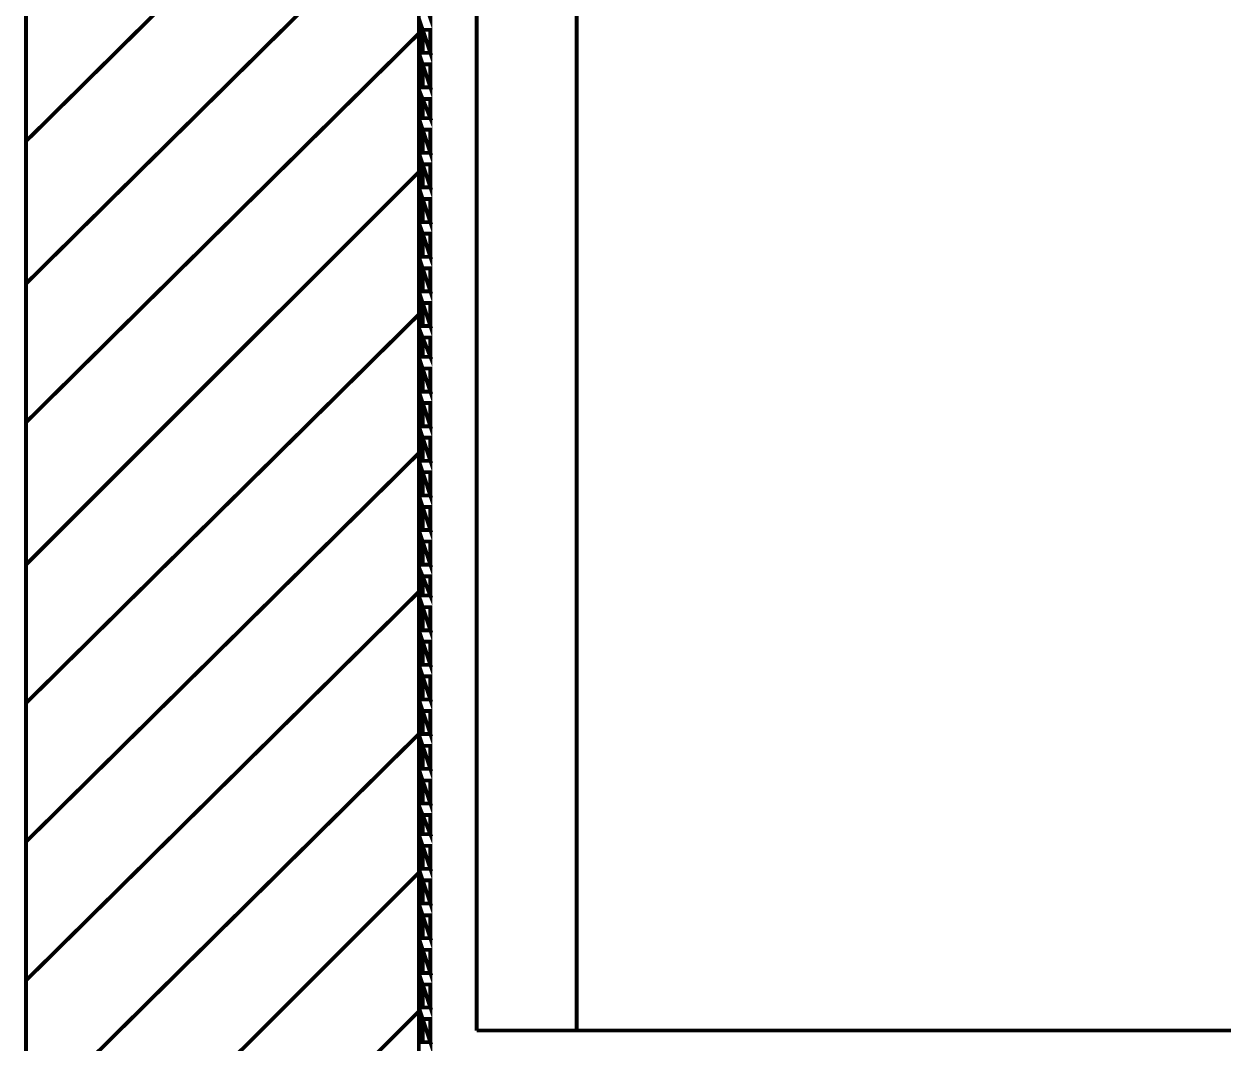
# Model space of a CAD drawing. Extents: x 219 to 1226, y 175 to 465.
# Drawn here: x 237.86 to 251.06, y 211.18 to 222.4 of the extents above; entities that cross this region are included whole.
import ezdxf

# ---------------------------------------------------------------- set-up
doc = ezdxf.new("R2010")
doc.units = 0
doc.header["$MEASUREMENT"] = 0
doc.layers.add('C00-00-00-BLACK', color=7, linetype='Continuous')
doc.layers.add('C00-FF-00', color=3, linetype='Continuous')

msp = doc.modelspace()

# ---------------------------------------------------------------- linework, layer by layer
at = {"layer": 'C00-00-00-BLACK', "const_width": 0.0423}
for points in [[(237.877, 260.402), (237.877, 208.094)], [(242.202, 260.402), (242.202, 208.943)], [(242.839, 245.61), (242.839, 211.317)], [(237.877, 221.108), (242.202, 225.39)], [(237.877, 219.54), (242.202, 223.82)], [(243.94, 222.974), (243.94, 211.317)], [(237.877, 218.013), (242.202, 222.295)], [(237.877, 216.446), (242.202, 220.771)], [(237.877, 214.921), (242.202, 219.201)], [(237.877, 213.394), (242.202, 217.674)], [(237.877, 211.867), (242.202, 216.147)], [(237.877, 210.298), (242.202, 214.582)], [(238.088, 208.943), (242.202, 213.055)], [(239.615, 208.943), (242.202, 211.528)], [(242.839, 211.317), (258.614, 211.317)]]:
    msp.add_lwpolyline(points, dxfattribs=at)
at = {"layer": 'C00-FF-00', "const_width": 0.0423}
for points in [[(242.329, 222.464), (242.244, 222.718), (242.329, 222.718), (242.329, 222.464)], [(242.244, 222.082), (242.329, 222.082), (242.244, 222.336), (242.244, 222.082)], [(242.329, 222.082), (242.244, 222.336), (242.329, 222.336), (242.329, 222.082)], [(242.244, 221.702), (242.329, 221.702), (242.244, 221.956), (242.244, 221.702)], [(242.329, 221.702), (242.244, 221.956), (242.329, 221.956), (242.329, 221.702)], [(242.244, 221.363), (242.329, 221.363), (242.244, 221.574), (242.244, 221.363)], [(242.329, 221.363), (242.244, 221.574), (242.329, 221.574), (242.329, 221.363)], [(242.329, 220.981), (242.244, 221.236), (242.329, 221.236), (242.329, 220.981)], [(242.244, 220.981), (242.329, 220.981), (242.244, 221.236), (242.244, 220.981)], [(242.329, 220.601), (242.244, 220.855), (242.329, 220.855), (242.329, 220.601)], [(242.244, 220.601), (242.329, 220.601), (242.244, 220.855), (242.244, 220.601)], [(242.244, 220.217), (242.329, 220.217), (242.244, 220.472), (242.244, 220.217)], [(242.329, 220.217), (242.244, 220.472), (242.329, 220.472), (242.329, 220.217)], [(242.244, 219.836), (242.329, 219.836), (242.244, 220.09), (242.244, 219.836)], [(242.329, 219.836), (242.244, 220.09), (242.329, 220.09), (242.329, 219.836)], [(242.244, 219.455), (242.329, 219.455), (242.244, 219.71), (242.244, 219.455)], [(242.329, 219.455), (242.244, 219.71), (242.329, 219.71), (242.329, 219.455)], [(242.244, 219.074), (242.329, 219.074), (242.244, 219.328), (242.244, 219.074)], [(242.329, 219.074), (242.244, 219.328), (242.329, 219.328), (242.329, 219.074)], [(242.244, 218.735), (242.329, 218.735), (242.244, 218.948), (242.244, 218.735)], [(242.329, 218.735), (242.244, 218.948), (242.329, 218.948), (242.329, 218.735)], [(242.329, 218.352), (242.244, 218.606), (242.329, 218.606), (242.329, 218.352)], [(242.244, 218.352), (242.329, 218.352), (242.244, 218.606), (242.244, 218.352)], [(242.244, 217.97), (242.329, 217.97), (242.244, 218.226), (242.244, 217.97)], [(242.329, 217.97), (242.244, 218.226), (242.329, 218.226), (242.329, 217.97)], [(242.244, 217.59), (242.329, 217.59), (242.244, 217.844), (242.244, 217.59)], [(242.329, 217.59), (242.244, 217.844), (242.329, 217.844), (242.329, 217.59)], [(242.244, 217.208), (242.329, 217.208), (242.244, 217.464), (242.244, 217.208)], [(242.329, 217.208), (242.244, 217.464), (242.329, 217.464), (242.329, 217.208)], [(242.244, 216.828), (242.329, 216.828), (242.244, 217.082), (242.244, 216.828)], [(242.329, 216.828), (242.244, 217.082), (242.329, 217.082), (242.329, 216.828)], [(242.244, 216.446), (242.329, 216.446), (242.244, 216.701), (242.244, 216.446)], [(242.329, 216.446), (242.244, 216.701), (242.329, 216.701), (242.329, 216.446)], [(242.244, 216.106), (242.329, 216.106), (242.244, 216.317), (242.244, 216.106)], [(242.329, 216.106), (242.244, 216.317), (242.329, 216.317), (242.329, 216.106)], [(242.244, 215.724), (242.329, 215.724), (242.244, 215.979), (242.244, 215.724)], [(242.329, 215.724), (242.244, 215.979), (242.329, 215.979), (242.329, 215.724)], [(242.244, 215.344), (242.329, 215.344), (242.244, 215.598), (242.244, 215.344)], [(242.329, 215.344), (242.244, 215.598), (242.329, 215.598), (242.329, 215.344)], [(242.244, 214.962), (242.329, 214.962), (242.244, 215.217), (242.244, 214.962)], [(242.329, 214.962), (242.244, 215.217), (242.329, 215.217), (242.329, 214.962)], [(242.244, 214.582), (242.329, 214.582), (242.244, 214.835), (242.244, 214.582)], [(242.329, 214.582), (242.244, 214.835), (242.329, 214.835), (242.329, 214.582)], [(242.244, 214.198), (242.329, 214.198), (242.244, 214.452), (242.244, 214.198)], [(242.329, 214.198), (242.244, 214.452), (242.329, 214.452), (242.329, 214.198)], [(242.244, 213.817), (242.329, 213.817), (242.244, 214.07), (242.244, 213.817)], [(242.329, 213.817), (242.244, 214.07), (242.329, 214.07), (242.329, 213.817)], [(242.244, 213.478), (242.329, 213.478), (242.244, 213.69), (242.244, 213.478)], [(242.329, 213.478), (242.244, 213.69), (242.329, 213.69), (242.329, 213.478)], [(242.244, 213.098), (242.329, 213.098), (242.244, 213.351), (242.244, 213.098)], [(242.329, 213.098), (242.244, 213.351), (242.329, 213.351), (242.329, 213.098)], [(242.244, 212.716), (242.329, 212.716), (242.244, 212.971), (242.244, 212.716)], [(242.329, 212.716), (242.244, 212.971), (242.329, 212.971), (242.329, 212.716)], [(242.244, 212.333), (242.329, 212.333), (242.244, 212.586), (242.244, 212.333)], [(242.329, 212.333), (242.244, 212.586), (242.329, 212.586), (242.329, 212.333)], [(242.244, 211.951), (242.329, 211.951), (242.244, 212.206), (242.244, 211.951)], [(242.329, 211.951), (242.244, 212.206), (242.329, 212.206), (242.329, 211.951)], [(242.244, 211.571), (242.329, 211.571), (242.244, 211.824), (242.244, 211.571)], [(242.329, 211.571), (242.244, 211.824), (242.329, 211.824), (242.329, 211.571)], [(242.244, 211.189), (242.329, 211.189), (242.244, 211.444), (242.244, 211.189)], [(242.329, 211.189), (242.244, 211.444), (242.329, 211.444), (242.329, 211.189)]]:
    msp.add_lwpolyline(points, close=True, dxfattribs=at)
at = {"layer": 'C00-FF-00'}
for points in [[(242.244, 222.082), (242.329, 222.082), (242.244, 222.336), (242.244, 222.082)], [(242.329, 222.082), (242.244, 222.336), (242.329, 222.336), (242.329, 222.082)], [(242.244, 221.702), (242.329, 221.702), (242.244, 221.956), (242.244, 221.702)], [(242.329, 221.702), (242.244, 221.956), (242.329, 221.956), (242.329, 221.702)], [(242.244, 221.363), (242.329, 221.363), (242.244, 221.574), (242.244, 221.363)], [(242.329, 221.363), (242.244, 221.574), (242.329, 221.574), (242.329, 221.363)], [(242.244, 220.981), (242.329, 220.981), (242.244, 221.236), (242.244, 220.981)], [(242.329, 220.981), (242.244, 221.236), (242.329, 221.236), (242.329, 220.981)], [(242.244, 220.601), (242.329, 220.601), (242.244, 220.855), (242.244, 220.601)], [(242.329, 220.601), (242.244, 220.855), (242.329, 220.855), (242.329, 220.601)], [(242.244, 220.217), (242.329, 220.217), (242.244, 220.472), (242.244, 220.217)], [(242.329, 220.217), (242.244, 220.472), (242.329, 220.472), (242.329, 220.217)], [(242.244, 219.836), (242.329, 219.836), (242.244, 220.09), (242.244, 219.836)], [(242.329, 219.836), (242.244, 220.09), (242.329, 220.09), (242.329, 219.836)], [(242.244, 219.455), (242.329, 219.455), (242.244, 219.71), (242.244, 219.455)], [(242.329, 219.455), (242.244, 219.71), (242.329, 219.71), (242.329, 219.455)], [(242.244, 219.074), (242.329, 219.074), (242.244, 219.328), (242.244, 219.074)], [(242.329, 219.074), (242.244, 219.328), (242.329, 219.328), (242.329, 219.074)], [(242.244, 218.735), (242.329, 218.735), (242.244, 218.948), (242.244, 218.735)], [(242.329, 218.735), (242.244, 218.948), (242.329, 218.948), (242.329, 218.735)], [(242.244, 218.352), (242.329, 218.352), (242.244, 218.606), (242.244, 218.352)], [(242.329, 218.352), (242.244, 218.606), (242.329, 218.606), (242.329, 218.352)], [(242.244, 217.97), (242.329, 217.97), (242.244, 218.226), (242.244, 217.97)], [(242.329, 217.97), (242.244, 218.226), (242.329, 218.226), (242.329, 217.97)], [(242.244, 217.59), (242.329, 217.59), (242.244, 217.844), (242.244, 217.59)], [(242.329, 217.59), (242.244, 217.844), (242.329, 217.844), (242.329, 217.59)], [(242.244, 217.208), (242.329, 217.208), (242.244, 217.464), (242.244, 217.208)], [(242.329, 217.208), (242.244, 217.464), (242.329, 217.464), (242.329, 217.208)], [(242.244, 216.828), (242.329, 216.828), (242.244, 217.082), (242.244, 216.828)], [(242.329, 216.828), (242.244, 217.082), (242.329, 217.082), (242.329, 216.828)], [(242.244, 216.446), (242.329, 216.446), (242.244, 216.701), (242.244, 216.446)], [(242.329, 216.446), (242.244, 216.701), (242.329, 216.701), (242.329, 216.446)], [(242.244, 216.106), (242.329, 216.106), (242.244, 216.317), (242.244, 216.106)], [(242.329, 216.106), (242.244, 216.317), (242.329, 216.317), (242.329, 216.106)], [(242.244, 215.724), (242.329, 215.724), (242.244, 215.979), (242.244, 215.724)], [(242.329, 215.724), (242.244, 215.979), (242.329, 215.979), (242.329, 215.724)], [(242.244, 215.344), (242.329, 215.344), (242.244, 215.598), (242.244, 215.344)], [(242.329, 215.344), (242.244, 215.598), (242.329, 215.598), (242.329, 215.344)], [(242.244, 214.962), (242.329, 214.962), (242.244, 215.217), (242.244, 214.962)], [(242.329, 214.962), (242.244, 215.217), (242.329, 215.217), (242.329, 214.962)], [(242.244, 214.582), (242.329, 214.582), (242.244, 214.835), (242.244, 214.582)], [(242.329, 214.582), (242.244, 214.835), (242.329, 214.835), (242.329, 214.582)], [(242.244, 214.198), (242.329, 214.198), (242.244, 214.452), (242.244, 214.198)], [(242.329, 214.198), (242.244, 214.452), (242.329, 214.452), (242.329, 214.198)], [(242.244, 213.817), (242.329, 213.817), (242.244, 214.07), (242.244, 213.817)], [(242.329, 213.817), (242.244, 214.07), (242.329, 214.07), (242.329, 213.817)], [(242.244, 213.478), (242.329, 213.478), (242.244, 213.69), (242.244, 213.478)], [(242.329, 213.478), (242.244, 213.69), (242.329, 213.69), (242.329, 213.478)], [(242.244, 213.098), (242.329, 213.098), (242.244, 213.351), (242.244, 213.098)], [(242.329, 213.098), (242.244, 213.351), (242.329, 213.351), (242.329, 213.098)], [(242.244, 212.716), (242.329, 212.716), (242.244, 212.971), (242.244, 212.716)], [(242.329, 212.716), (242.244, 212.971), (242.329, 212.971), (242.329, 212.716)], [(242.244, 212.333), (242.329, 212.333), (242.244, 212.586), (242.244, 212.333)], [(242.329, 212.333), (242.244, 212.586), (242.329, 212.586), (242.329, 212.333)], [(242.244, 211.951), (242.329, 211.951), (242.244, 212.206), (242.244, 211.951)], [(242.329, 211.951), (242.244, 212.206), (242.329, 212.206), (242.329, 211.951)], [(242.244, 211.571), (242.329, 211.571), (242.244, 211.824), (242.244, 211.571)], [(242.329, 211.571), (242.244, 211.824), (242.329, 211.824), (242.329, 211.571)], [(242.244, 211.189), (242.329, 211.189), (242.244, 211.444), (242.244, 211.189)], [(242.329, 211.189), (242.244, 211.444), (242.329, 211.444), (242.329, 211.189)]]:
    msp.add_lwpolyline(points, close=True, dxfattribs=at)

doc.saveas('drawing.dxf')
